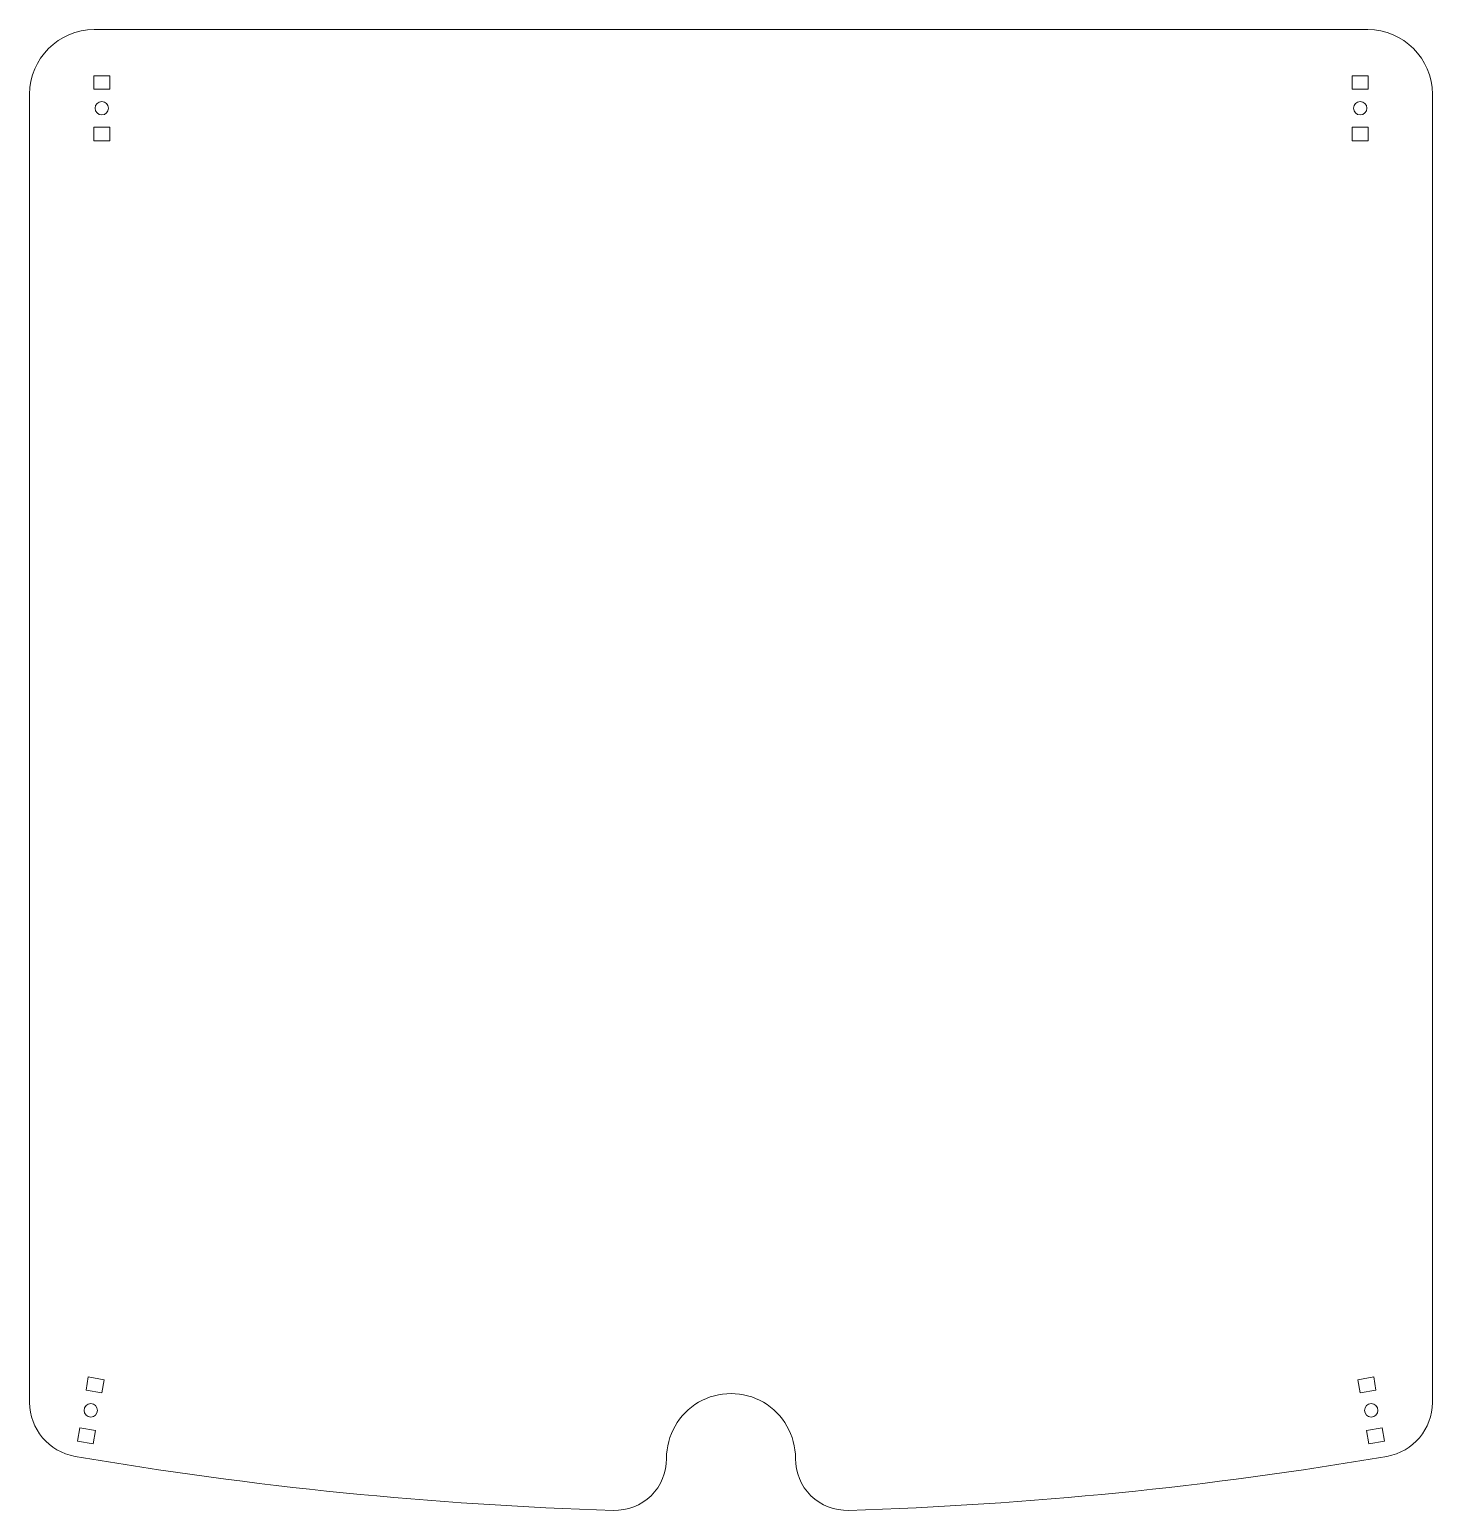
# Model space of a CAD drawing. Header units: millimetres. Extents: x -136 to 136, y -143 to 144.
import ezdxf

# ---------------------------------------------------------------- set-up
doc = ezdxf.new("R2010")
doc.units = ezdxf.units.MM

msp = doc.modelspace()

# ---------------------------------------------------------------- linework, layer by layer
at = {"color": 7, "linetype": 'Continuous', "lineweight": 15}
for p, q in [((123.5, 143.75), (-123.5, 143.75)), ((-123.55, 132.2), (-123.55, 134.8)), ((-123.55, 134.8), (-120.45, 134.8)), ((-120.45, 132.2), (-123.55, 132.2)), ((-120.45, 134.8), (-120.45, 132.2)), ((123.55, 134.8), (120.45, 134.8)), ((120.45, 134.8), (120.45, 132.2)), ((120.45, 132.2), (123.55, 132.2)), ((123.55, 132.2), (123.55, 134.8)), ((-136, 131.25), (-136, -122.47)), ((136, -122.47), (136, 131.25)), ((-123.55, 122.2), (-123.55, 124.8)), ((-123.55, 124.8), (-120.45, 124.8)), ((-120.45, 124.8), (-120.45, 122.2)), ((120.45, 124.8), (120.45, 122.2)), ((123.55, 124.8), (120.45, 124.8)), ((123.55, 122.2), (123.55, 124.8)), ((-120.45, 122.2), (-123.55, 122.2)), ((120.45, 122.2), (123.55, 122.2)), ((-124.62, -117.54), (-125.06, -120.11)), ((-121.57, -118.06), (-124.62, -117.54)), ((121.57, -118.06), (124.62, -117.54)), ((124.62, -117.54), (125.06, -120.11)), ((-125.06, -120.11), (-122, -120.62)), ((-122, -120.62), (-121.57, -118.06)), ((122, -120.62), (121.57, -118.06)), ((125.06, -120.11), (122, -120.62)), ((-126.29, -127.4), (-126.72, -129.97)), ((-123.23, -127.92), (-126.29, -127.4)), ((-123.67, -130.48), (-123.23, -127.92)), ((123.23, -127.92), (126.29, -127.4)), ((123.67, -130.48), (123.23, -127.92)), ((126.29, -127.4), (126.72, -129.97)), ((-126.72, -129.97), (-123.67, -130.48)), ((126.72, -129.97), (123.67, -130.48))]:
    msp.add_line(p, q, dxfattribs=at)
for centre in [(-122, 128.5), (122, 128.5), (-124.14, -124.01), (124.14, -124.01)]:
    msp.add_circle(centre, 1.3, dxfattribs=at)
for centre, radius, start, end in [((-123.5, 131.25), 12.5, 90, 180), ((123.5, 131.25), 12.5, 0, 90), ((-125.39, -122.47), 10.61, 180, 260.2761), ((0, -133.25), 12.5, 359.5944, 180.4056), ((125.39, -122.47), 10.61, 279.7239, 0), ((0, 609.25), 753, 260.27608, 268.26471), ((-22.5, -133.41), 10, 268.2647, 0.4056), ((22.5, -133.41), 10, 179.5944, 271.7353), ((0, 609.25), 753, 271.73529, 279.72392)]:
    msp.add_arc(centre, radius, start, end, dxfattribs=at)

doc.saveas('drawing.dxf')
